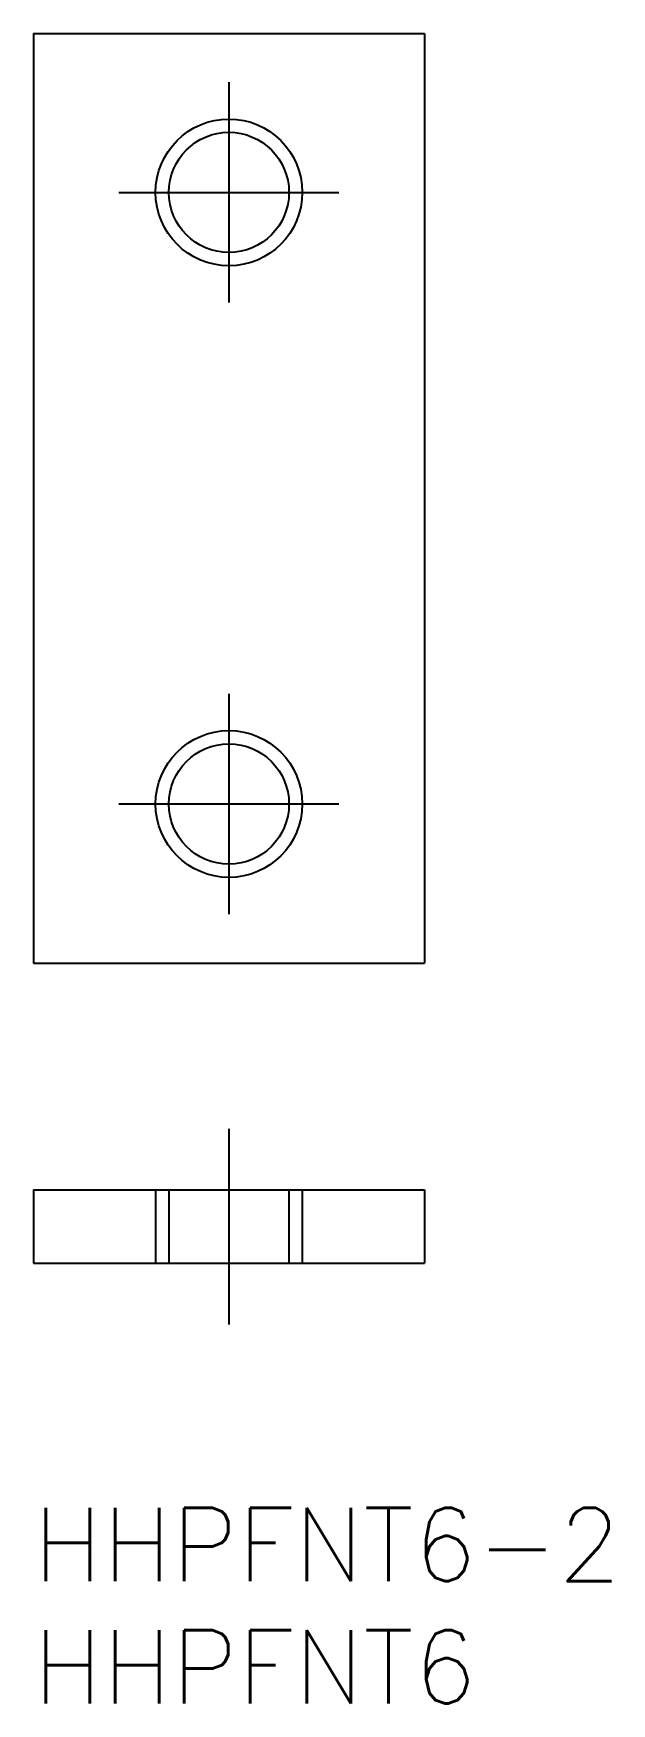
# Model space of a CAD drawing. Extents: x 0 to 23.7, y -8 to 60.3.
import ezdxf

# ---------------------------------------------------------------- set-up
doc = ezdxf.new("R2010")
doc.units = 0
doc.header["$LTSCALE"] = 0.5
doc.linetypes.add('CENTER', pattern=[50.8, 31.75, -6.35, 6.35, -6.35])
doc.linetypes.add('DASHED', pattern=[19.05, 12.7, -6.35])
for name, color, linetype in [('MSM_CENTER', 1, 'CENTER'), ('MSM_CONTINUOUS', 7, 'CONTINUOUS'), ('MSM_DASHED', 4, 'DASHED'), ('MSM_NARROW', 5, 'CONTINUOUS'), ('MSM_PART_NUMBER', 7, 'CONTINUOUS')]:
    doc.layers.add(name, color=color, linetype=linetype)
doc.styles.get("Standard").update_dxf_attribs({"font": 'txt.shx', "height": 3, "bigfont": 'bigfont.shx'})

# ---------------------------------------------------------------- blocks, each defined once
blk = doc.blocks.new('*U2')
at = {"layer": 'MSM_PART_NUMBER'}
blk.add_text('HHPFNT6-2', height=3, dxfattribs=at).set_placement((0, -3))
blk = doc.blocks.new('*U3')
at = {"layer": 'MSM_PART_NUMBER'}
blk.add_text('HHPFNT6', height=3, dxfattribs=at).set_placement((0, -8))

msp = doc.modelspace()

# ---------------------------------------------------------------- linework, layer by layer
at = {"layer": 'MSM_CENTER'}
for p, q in [((8, 58.274), (8, 49.274)), ((3.5, 53.774), (12.5, 53.774)), ((8, 33.274), (8, 24.274)), ((3.5, 28.774), (12.5, 28.774)), ((8, 15.5), (8, 7.5))]:
    msp.add_line(p, q, dxfattribs=at)
at = {"layer": 'MSM_CONTINUOUS'}
for p, q in [((0, 60.274), (0, 22.274)), ((0, 60.274), (16, 60.274)), ((16, 60.274), (16, 22.274)), ((0, 22.274), (16, 22.274)), ((0, 13), (0, 10)), ((0, 13), (16, 13)), ((16, 13), (16, 10)), ((0, 10), (16, 10))]:
    msp.add_line(p, q, dxfattribs=at)
for centre in [(8, 53.774), (8, 28.774)]:
    msp.add_circle(centre, 2.458, dxfattribs=at)
at = {"layer": 'MSM_DASHED'}
for p, q in [((5, 13), (5, 10)), ((5.542, 13), (5.542, 10)), ((10.458, 13), (10.458, 10)), ((11, 13), (11, 10))]:
    msp.add_line(p, q, dxfattribs=at)
at = {"layer": 'MSM_NARROW'}
for centre in [(8, 53.774), (8, 28.774)]:
    msp.add_circle(centre, 3, dxfattribs=at)

# ---------------------------------------------------------------- block references
at = {"layer": 'MSM_CONTINUOUS'}
for name in ['*U2', '*U3']:
    msp.add_blockref(name, (0, 0), dxfattribs=at)

doc.saveas('drawing.dxf')
